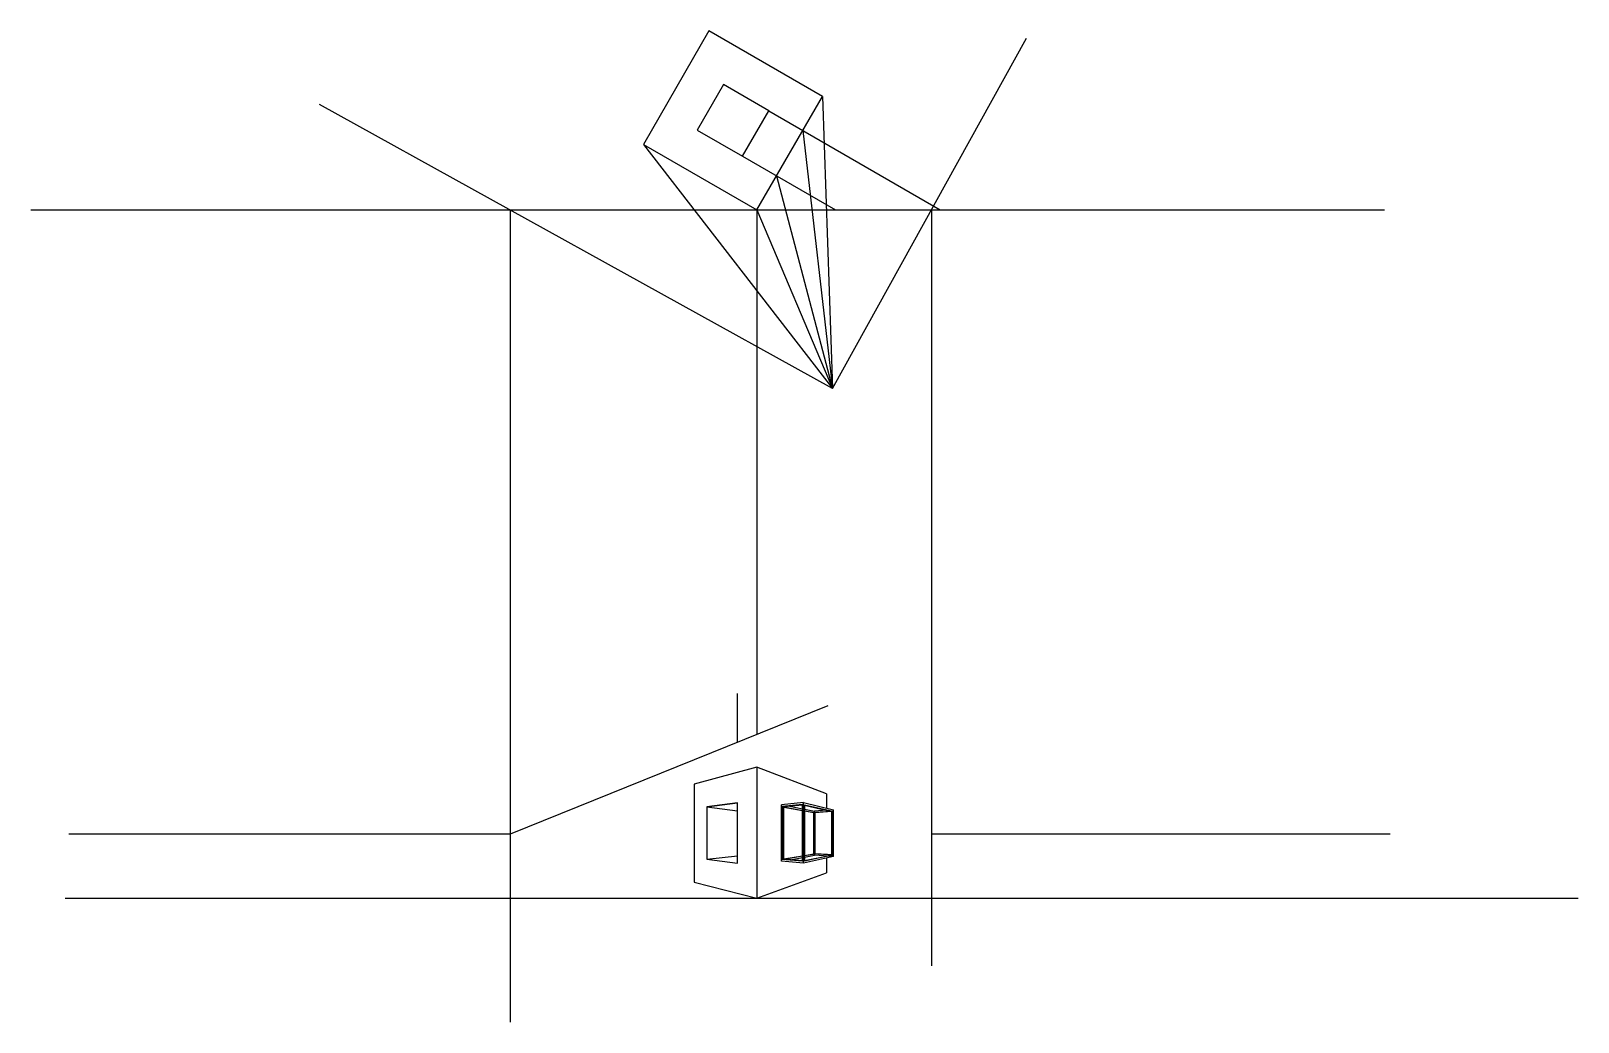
# Model space of a CAD drawing. Units: millimetres at full size, sheet at 1:10. Extents: x -1390 to 1562, y -889 to 1001.
import ezdxf

# ---------------------------------------------------------------- set-up
doc = ezdxf.new("R2010")
doc.units = ezdxf.units.MM
doc.header["$LTSCALE"] = 10
doc.layers.add('0-1', color=7, linetype='Continuous')

msp = doc.modelspace()

# ---------------------------------------------------------------- linework, layer by layer
at = {"layer": '0-1'}
for p, q in [((139.85, 319.04), (509.91, 987.54)), ((139.85, 319.04), (-839.13, 860.98)), ((120.49, 876.14), (139.85, 319.04)), ((18.04, 848.69), (345.49, 659.63)), ((82.99, 811.19), (139.85, 319.04)), ((-221.01, 784.63), (139.85, 319.04)), ((-31.96, 762.08), (145.49, 659.63)), ((32.99, 724.58), (139.85, 319.04)), ((-1389.8, 659.63), (1193.13, 659.63)), ((-475.4, 659.63), (-475.4, -889.39)), ((-4.51, 659.63), (139.85, 319.04)), ((-4.51, 659.63), (-4.51, -340.74)), ((328.39, 659.63), (328.39, -782.31)), ((-41.6, -355.73), (-41.6, -262.68)), ((130.59, -286.15), (-475.4, -531.01)), ((-4.51, -403.38), (-124.13, -435.8)), ((128.02, -454.19), (-4.51, -403.38)), ((-4.51, -403.38), (-4.51, -653.38)), ((-124.13, -435.8), (-124.13, -622.3)), ((-100.33, -479.1), (-41.6, -470.97)), ((-41.6, -470.97), (-100.33, -479.1)), ((-41.6, -586.21), (-41.6, -470.97)), ((-41.6, -586.21), (-41.6, -470.97)), ((-4.51, -465.95), (-4.86, -465.88)), ((84.2, -470.72), (42.73, -475.18)), ((84.2, -586.44), (84.2, -470.72)), ((84.2, -470.72), (141.48, -484.86)), ((128.02, -454.19), (128.02, -481.54)), ((-100.33, -479.1), (-100.33, -578.74)), ((-100.33, -479.1), (-41.6, -486.21)), ((42.73, -582.33), (42.73, -475.18)), ((82.78, -474.51), (43.95, -478.45)), ((43.95, -478.45), (43.95, -579.06)), ((82.78, -475.44), (46.97, -479.01)), ((46.97, -479.01), (82.78, -485.62)), ((46.97, -479.35), (82.78, -485.92)), ((58.3, -477.88), (82.78, -482.69)), ((82.78, -582.65), (82.78, -474.51)), ((86.54, -474.92), (86.54, -582.29)), ((86.54, -474.92), (140.08, -487.33)), ((86.54, -475.83), (137.69, -487.5)), ((86.54, -483.43), (105.37, -487.14)), ((86.54, -486.32), (105.37, -489.8)), ((86.54, -486.61), (104.3, -489.87)), ((105.37, -489.8), (104.3, -489.87)), ((104.3, -568.62), (104.3, -489.87)), ((128.44, -485.39), (105.37, -487.14)), ((105.37, -489.8), (105.37, -487.14)), ((137.69, -487.5), (105.37, -489.8)), ((105.37, -571.35), (105.37, -489.8)), ((106.93, -490.09), (105.37, -489.8)), ((137.69, -487.92), (106.93, -490.09)), ((106.93, -568.42), (106.93, -490.09)), ((137.69, -487.5), (137.69, -570.78)), ((140.08, -573.76), (140.08, -487.33)), ((141.48, -573.44), (141.48, -484.86)), ((-475.4, -531.01), (-1317.69, -531.01)), ((1204.06, -531.01), (328.39, -531.01)), ((-100.33, -578.74), (-41.6, -572.2)), ((-100.33, -578.74), (-41.6, -586.21)), ((84.2, -586.44), (42.73, -582.33)), ((43.95, -579.06), (82.78, -572.5)), ((82.78, -582.65), (43.95, -579.06)), ((46.97, -578.24), (82.78, -572.23)), ((59.32, -579.67), (82.78, -575.43)), ((141.48, -573.44), (84.2, -586.44)), ((86.54, -571.87), (106.93, -568.42)), ((86.54, -571.6), (104.3, -568.62)), ((141.48, -570.64), (86.54, -582.29)), ((86.54, -581.45), (137.69, -570.78)), ((86.54, -574.75), (105.37, -571.35)), ((140.08, -570.94), (104.3, -568.62)), ((140.08, -573.76), (105.37, -571.35)), ((141.48, -570.64), (106.93, -568.42)), ((128.02, -576.49), (128.02, -604.67)), ((-4.51, -653.38), (128.02, -604.67)), ((-124.13, -622.3), (-4.51, -653.38)), ((-1324.25, -653.38), (1562.43, -653.38))]:
    msp.add_line(p, q, dxfattribs=at)
for points in [[(-221.01, 784.63), (-4.51, 659.63), (120.49, 876.14), (-96.01, 1001.14)], [(-118.56, 812.08), (-31.96, 762.08), (18.04, 848.69), (-68.56, 898.69)]]:
    msp.add_lwpolyline(points, close=True, dxfattribs=at)
msp.add_lwpolyline([(82.78, -581.81), (46.97, -578.55), (46.97, -479.01)], dxfattribs=at)

doc.saveas('drawing.dxf')
